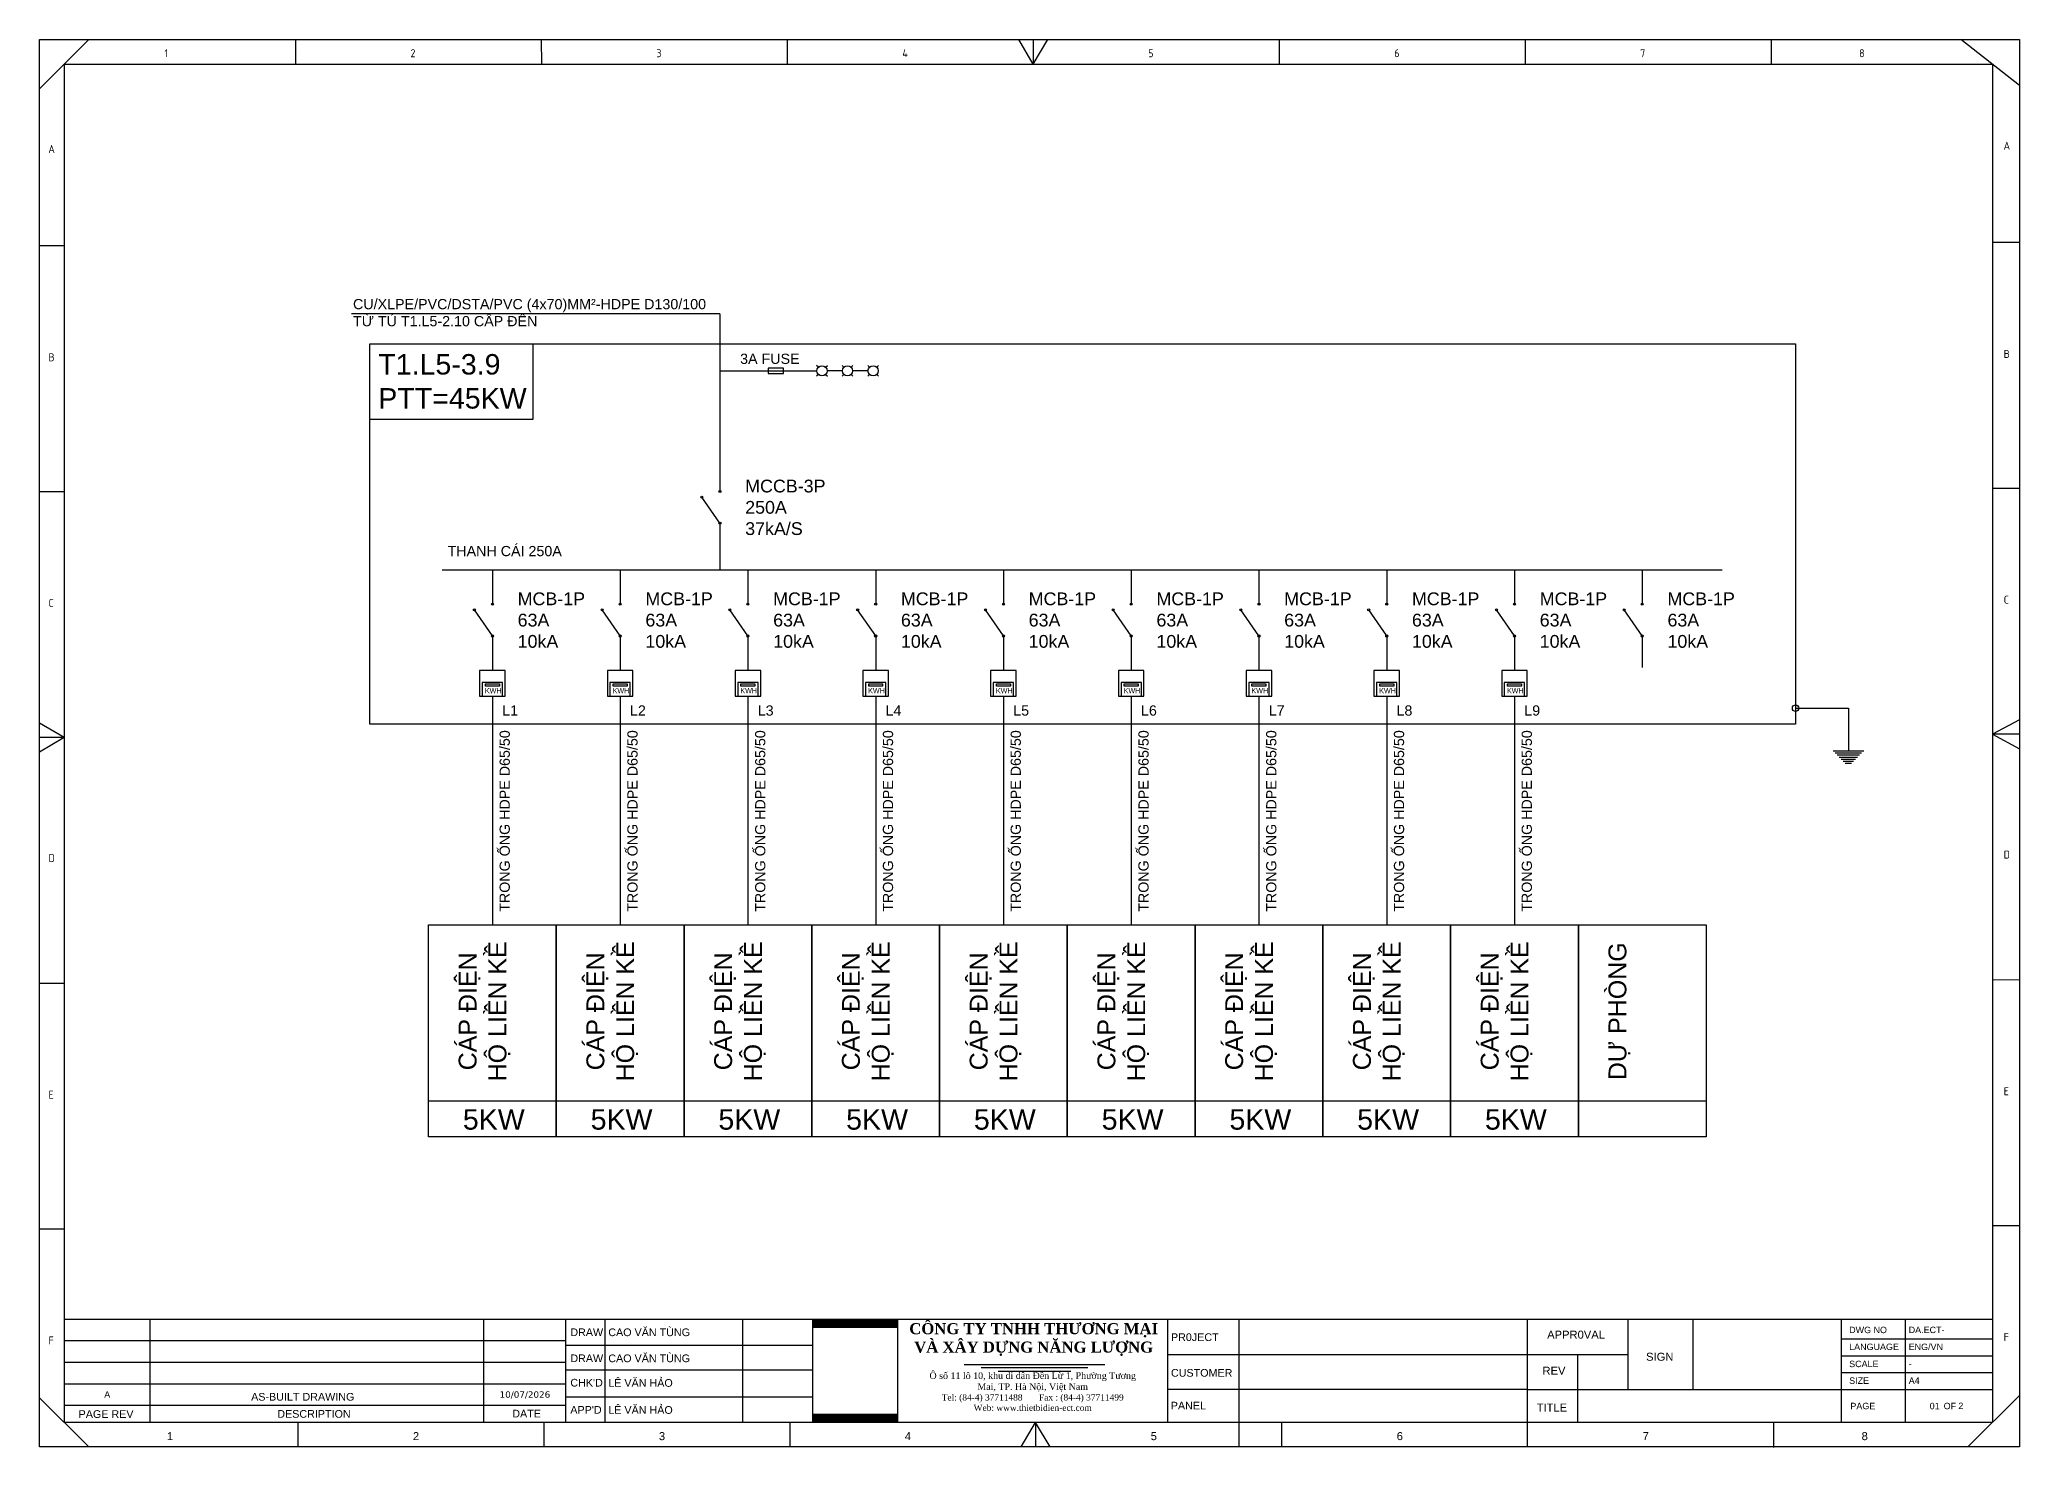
# Model space of a CAD drawing. Header units: millimetres. Extents: x -33730 to 17150, y -76829 to -27437.
# Drawn here: x -20926 to -14999, y -57781 to -53564 of the extents above; entities that cross this region are included whole.
import ezdxf
from ezdxf.enums import TextEntityAlignment as Align

# ---------------------------------------------------------------- set-up
doc = ezdxf.new("R2010")
doc.units = ezdxf.units.MM
doc.header["$LTSCALE"] = 3
doc.layers.add('0 @ 1', color=7, linetype='Continuous')
doc.layers.add('@.VISIBLE', color=7, linetype='Continuous')
doc.styles.add('Annotative', font='arial.ttf')
doc.styles.add('CET-H', font='verdana.ttf', dxfattribs={"height": 4})
doc.styles.add('ROMANS', font='isocp.shx', dxfattribs={"height": 2})
doc.styles.get("Standard").update_dxf_attribs({"font": 'arial.ttf'})

# ---------------------------------------------------------------- blocks, each defined once
blk = doc.blocks.new('DEN BAO PHA_KY HIEU')
for p, q in [((51.78, 11.48), (51.43, 11.83)), ((53.2, 11.48), (53.55, 11.83)), ((56.78, 11.48), (56.43, 11.83)), ((58.2, 11.48), (58.55, 11.83)), ((61.78, 11.48), (61.43, 11.83)), ((63.2, 11.48), (63.55, 11.83)), ((51.78, 10.06), (51.43, 9.71)), ((53.2, 10.06), (53.55, 9.71)), ((56.49, 10.77), (53.49, 10.77)), ((56.78, 10.06), (56.43, 9.71)), ((58.2, 10.06), (58.55, 9.71)), ((61.49, 10.77), (58.49, 10.77)), ((61.78, 10.06), (61.43, 9.71)), ((63.2, 10.06), (63.55, 9.71))]:
    blk.add_line(p, q)
for centre in [(52.49, 10.77), (57.49, 10.77), (62.49, 10.77)]:
    blk.add_circle(centre, 1)
blk = doc.blocks.new('KHUNG TEN CHUAN CET')
at = {"color": 134, "lineweight": 25}
for p, q in [((0, 219.81), (309.02, 219.81)), ((0, 0), (0, 219.81)), ((7.68, 219.81), (0, 212.13)), ((39.92, 219.81), (39.93, 215.97)), ((78.31, 219.81), (78.32, 215.97)), ((116.7, 219.81), (116.7, 215.97)), ((155.09, 215.97), (152.83, 219.81)), ((155.09, 219.81), (155.09, 215.97)), ((155.09, 215.97), (157.36, 219.81)), ((193.47, 219.81), (193.48, 215.97)), ((231.86, 219.81), (231.87, 215.97)), ((270.25, 219.81), (270.26, 215.97)), ((309.02, 212.63), (299.87, 219.81)), ((309.02, 219.81), (309.02, 0)), ((3.85, 215.97), (304.81, 215.97)), ((3.85, 215.97), (3.85, 3.83)), ((304.81, 215.97), (304.81, 3.83)), ((3.85, 187.57), (0, 187.57)), ((309.02, 188.1), (304.81, 188.09)), ((3.85, 149.18), (0, 149.18)), ((309.02, 149.71), (304.81, 149.71)), ((3.85, 110.79), (0, 113.06)), ((309.02, 113.59), (304.81, 111.32)), ((309.02, 111.32), (304.81, 111.32)), ((304.81, 111.32), (309.02, 109.06)), ((3.85, 110.79), (0, 110.79)), ((3.85, 110.79), (0, 108.53)), ((3.85, 72.4), (0, 72.4)), ((309.02, 72.94), (304.81, 72.93)), ((3.85, 34.02), (0, 34.01)), ((308.96, 34.55), (304.81, 34.54)), ((3.85, 19.95), (304.81, 19.95)), ((17.27, 3.85), (17.27, 19.95)), ((88.26, 3.83), (88.26, 19.95)), ((109.76, 3.83), (109.76, 19.95)), ((187.25, 0), (187.25, 19.95)), ((232.25, 0), (232.25, 19.95)), ((247.9, 19.95), (247.9, 8.98)), ((258.12, 8.98), (258.12, 19.95)), ((281.24, 8.98), (281.24, 19.95)), ((291.24, 8.98), (291.24, 19.95)), ((3.85, 16.64), (82.14, 16.64)), ((281.24, 16.9), (304.81, 16.9)), ((3.85, 13.25), (82.14, 13.25)), ((176.12, 14.45), (247.9, 14.45)), ((232.25, 14.45), (247.9, 14.45)), ((240.08, 3.83), (240.08, 14.45)), ((281.24, 14.26), (304.81, 14.26)), ((3.85, 9.87), (82.14, 9.87)), ((281.24, 11.62), (304.81, 11.62)), ((7.68, 0), (0, 7.68)), ((3.85, 6.51), (82.14, 6.51)), ((232.25, 8.98), (176.12, 8.98)), ((232.25, 8.98), (304.81, 8.98)), ((281.24, 3.83), (281.24, 8.98)), ((291.24, 3.83), (291.24, 8.98)), ((309.02, 8.05), (300.98, 0)), ((304.81, 3.83), (3.85, 3.83)), ((40.3, 3.83), (40.31, 0)), ((153.2, 0), (155.47, 3.83)), ((155.46, 3.83), (155.47, 0)), ((157.73, 0), (155.47, 3.83)), ((270.63, 3.83), (270.63, -0.07)), ((309.02, 0), (0, 0))]:
    blk.add_line(p, q, dxfattribs=at)
at = {"color": 134, "lineweight": 25, "ltscale": 50}
for p, q in [((69.36, 3.83), (69.36, 19.95)), ((82.14, 3.83), (82.14, 19.95)), ((120.7, 3.83), (120.7, 19.95)), ((133.95, 3.83), (133.95, 19.95)), ((176.12, 3.83), (176.12, 19.95)), ((82.14, 15.88), (120.7, 15.88)), ((82.14, 12.04), (120.7, 12.04)), ((82.14, 7.82), (120.7, 7.82)), ((78.69, 3.83), (78.69, 0)), ((117.08, 3.83), (117.08, 0)), ((193.85, 3.83), (193.86, 0))]:
    blk.add_line(p, q, dxfattribs=at)
at = {"color": 6}
for p, q in [((144.33, 12.9), (166.25, 12.9)), ((146.99, 12.4), (163.59, 12.4)), ((149.64, 11.85), (160.94, 11.85))]:
    blk.add_line(p, q, dxfattribs=at)
at = {"color": 7, "true_color": 0xffffff, "const_width": 1.35}
for points in [[(120.75, 19.26), (133.91, 19.26)], [(120.75, 4.52), (133.91, 4.52)]]:
    blk.add_lwpolyline(points, dxfattribs=at)
at = {"color": 134, "lineweight": 25, "style": 'ROMANS'}
for s, p in [('1', (19.5, 217.05)), ('2', (57.89, 217.05)), ('3', (96.28, 217.05)), ('4', (134.67, 217.05)), ('5', (173.05, 217.05)), ('6', (211.45, 217.05)), ('7', (249.83, 217.05)), ('8', (284.01, 217.05)), ('A', (1.37, 202.08)), ('A', (306.55, 202.61)), ('B', (1.4, 169.56)), ('B', (306.57, 170.09)), ('C', (306.57, 131.71)), ('C', (1.4, 131.18)), ('D', (306.57, 91.9)), ('D', (1.4, 91.37)), ('E', (1.4, 54.4)), ('E', (306.57, 54.93)), ('F', (1.4, 16.01)), ('F', (306.57, 16.54))]:
    blk.add_text(s, height=1.25, dxfattribs=at).set_placement(p)
at = {"color": 1, "insert": (155.16, 19.34), "char_height": 1.7247, "width": 46.2113, "attachment_point": 2}
blk.add_mtext('{\\fTimes New Roman|b1|i0|c0|p18;CÔNG TY TNHH THƯƠNG MẠI \\PVÀ XÂY DỰNG NĂNG LƯỢNG}', dxfattribs=at)
at = {"color": 3, "insert": (155.01, 11.66), "char_height": 0.99989, "width": 34.762, "attachment_point": 2}
blk.add_mtext('{\\fTimes New Roman|b0|i0|c163|p18;\\H1.029x;Ô số 11 lô 10, khu di dân Đền Lừ 1, Phường \\fTimes New Roman|b0|i0|c0|p18;Tương\\fTimes New Roman|b0|i0|c163|p18; Mai,\\fTimes New Roman|b0|i0|c0|p18; TP. Hà Nội, Việt Nam\\H0.9429x;\\P\\fTimes New Roman|b0|i0|c238|p18;Tel: (84-4) 37711488       Fax : (84-4) 37711499     \\PWeb: www.thietbidien-ect.com\\P\\fTimes New Roman|b0|i0|c0|p18;\\H1.03x;     }', dxfattribs=at)
at = {"style": 'Annotative'}
for tag, p in [('DRAWING_NO', (291.74, 17.78)), ('SCALE', (291.74, 12.47)), ('SIZE', (291.74, 9.86)), ('TOTAL_PAGE', (299.49, 5.93))]:
    blk.add_attdef(tag, p, '', height=1, dxfattribs=at)
for tag, p in [('DRAW_1', (88.76, 17.91)), ('DRAW_2', (88.76, 13.85)), ('CHECKED', (88.76, 10.01)), ('APPROVED', (88.76, 5.79))]:
    blk.add_attdef(tag, text='', height=1.2, dxfattribs=at).set_placement(p, align=Align.MIDDLE_LEFT)
for tag, height, style, p in [('PR0JECT', 1.2, 'Annotative', (209.75, 17.19)), ('CUSTOMER', 1.2, 'Annotative', (209.75, 11.6)), ('REV', 1, 'Annotative', (10.56, 8.19)), ('DATE', 1, 'CET-H', (75.75, 8.19)), ('PR0JECT_N0.', 1.2, 'Annotative', (209.75, 6.47)), ('TEN_BAN_VE', 1.2, 'Annotative', (260.66, 6.41))]:
    blk.add_attdef(tag, text='', height=height, dxfattribs=dict(style=style)).set_placement(p, align=Align.MIDDLE_CENTER)
blk.add_attdef('PAGE', text='', height=1, dxfattribs=at).set_placement((296.57, 5.9), align=Align.RIGHT)
at = {"layer": '0 @ 1', "color": 134, "lineweight": 25, "style": 'Annotative'}
for s, height, p in [('DWG NO', 1, (282.45, 17.78)), ('PR0JECT', 1.2, (176.59, 16.55)), ('APPR0VAL', 1.249, (235.31, 16.92)), ('LANGUAGE ', 1, (282.45, 15.14)), ('ENG/VN', 1, (291.74, 15.14)), ('REV', 1.249, (234.58, 11.29)), ('SIGN', 1.249, (250.75, 13.47)), ('SCALE ', 1, (282.45, 12.47)), ('CUSTOMER', 1.2, (176.59, 10.98)), ('SIZE ', 1, (282.45, 9.86)), ('AS-BUILT DRAWING', 1.2, (33.02, 7.24)), ('PANEL', 1.2, (176.56, 5.86)), ('TITLE ', 1.249, (233.67, 5.53)), ('PAGE ', 1, (282.64, 5.9)), ('OF', 1, (297.2, 5.9)), ('PAGE REV', 1.2, (6.09, 4.54)), ('DESCRIPTION', 1.2, (37.1, 4.57)), ('DATE', 1.2, (73.78, 4.61)), ('1', 1.25, (19.88, 1.07)), ('2', 1.25, (58.27, 1.07)), ('3', 1.25, (96.66, 1.07)), ('4', 1.25, (135.05, 1.07)), ('5', 1.25, (173.43, 1.07)), ('6', 1.25, (211.83, 1.07)), ('7', 1.25, (250.21, 1.07)), ('8', 1.25, (284.39, 1.07))]:
    blk.add_text(s, height=height, dxfattribs=at).set_placement(p)
for s, p in [('DRAW', (82.84, 17.92)), ('DRAW', (82.84, 13.85)), ("CHK'D", (82.84, 10.04)), ("APP'D", (82.84, 5.8))]:
    blk.add_text(s, height=1.2, dxfattribs=at).set_placement(p, align=Align.MIDDLE_LEFT)
blk = doc.blocks.new('*U2421')
ref = blk.add_blockref('KHUNG TEN CHUAN CET', (-20926.1, -57780.1), dxfattribs=dict(xscale=19.18109915809952, yscale=19.18109915809952, zscale=19.18109915809952))
ref.add_attrib('DATE', '10/07/2026', dxfattribs={"layer": '0 @ 1', "height": 19.18, "style": 'CET-H'}).set_placement((-19473.1, -57623), align=Align.MIDDLE_CENTER)
ref.add_attrib('APPROVED', 'LÊ VĂN HẢO', dxfattribs={"layer": '0 @ 1', "height": 23.02, "style": 'Annotative'}).set_placement((-19223.5, -57669.2), align=Align.MIDDLE_LEFT)
ref.add_attrib('CHECKED', 'LÊ VĂN HẢO', dxfattribs={"layer": '0 @ 1', "height": 23.02, "style": 'Annotative'}).set_placement((-19223.5, -57588.2), align=Align.MIDDLE_LEFT)
ref.add_attrib('DRAW_2', 'CAO VĂN TÙNG', dxfattribs={"layer": '0 @ 1', "height": 23.017, "style": 'Annotative'}).set_placement((-19223.5, -57514.5), align=Align.MIDDLE_LEFT)
ref.add_attrib('DRAW_1', 'CAO VĂN TÙNG', dxfattribs={"layer": '0 @ 1', "height": 23.017, "style": 'Annotative'}).set_placement((-19223.5, -57436.5), align=Align.MIDDLE_LEFT)
ref.add_attrib('TOTAL_PAGE', '2', (-15181.5, -57666.5), dxfattribs={"layer": '0 @ 1', "height": 19.2, "style": 'Annotative'})
ref.add_attrib('PAGE', '01', dxfattribs={"layer": '0 @ 1', "height": 19.18, "style": 'Annotative'}).set_placement((-15237.6, -57667), align=Align.RIGHT)
ref.add_attrib('DRAWING_NO', 'DA.ECT-', (-15330.2, -57439), dxfattribs={"layer": '0 @ 1', "height": 19.18, "style": 'Annotative'})
ref.add_attrib('SIZE', 'A4', (-15330.2, -57591), dxfattribs={"layer": '0 @ 1', "height": 19.18, "style": 'Annotative'})
ref.add_attrib('SCALE', '-', (-15330.2, -57540.9), dxfattribs={"layer": '0 @ 1', "height": 19.2, "style": 'Annotative'})
ref.add_attrib('REV', 'A', dxfattribs={"layer": '0 @ 1', "height": 19.2, "style": 'Annotative'}).set_placement((-20723.6, -57623), align=Align.MIDDLE_CENTER)

msp = doc.modelspace()

# ---------------------------------------------------------------- linework, layer by layer
for p, q in [((-18889.2, -54385.91), (-19992.44, -54385.91)), ((-18889.2, -54385.91), (-18889.2, -54854.67)), ((-18889.2, -54556.27), (-18744.46, -54556.27)), ((-18744.46, -54556.27), (-18698.56, -54556.27)), ((-18698.56, -54556.27), (-18598.93, -54556.27)), ((-18889.2, -54854.67), (-18889.2, -54917.75)), ((-18889.2, -55012.83), (-18943.17, -54934.55)), ((-18889.2, -55012.83), (-18889.2, -55107.18)), ((-18889.2, -55107.18), (-18889.2, -55152.54)), ((-19720.51, -55152.54), (-15888.45, -55152.54)), ((-19570.45, -55152.54), (-19570.45, -55255.55)), ((-19187.95, -55152.54), (-19187.95, -55255.55)), ((-18805.45, -55152.54), (-18805.45, -55255.55)), ((-18422.95, -55152.54), (-18422.95, -55255.55)), ((-18040.45, -55152.54), (-18040.45, -55255.55)), ((-17657.95, -55152.54), (-17657.95, -55255.55)), ((-17275.45, -55152.54), (-17275.45, -55255.55)), ((-16892.95, -55152.54), (-16892.95, -55255.55)), ((-16510.45, -55152.54), (-16510.45, -55255.55)), ((-16127.95, -55152.54), (-16127.95, -55255.55)), ((-19570.45, -55350.62), (-19624.43, -55272.35)), ((-19187.95, -55350.62), (-19241.93, -55272.35)), ((-18805.45, -55350.62), (-18859.43, -55272.35)), ((-18422.95, -55350.62), (-18476.93, -55272.35)), ((-18040.45, -55350.62), (-18094.43, -55272.35)), ((-17657.95, -55350.62), (-17711.93, -55272.35)), ((-17275.45, -55350.62), (-17329.43, -55272.35)), ((-16892.95, -55350.62), (-16946.93, -55272.35)), ((-16510.45, -55350.62), (-16564.43, -55272.35)), ((-16127.95, -55350.62), (-16181.93, -55272.35)), ((-19570.45, -55350.62), (-19570.45, -55444.97)), ((-19187.95, -55350.62), (-19187.95, -55444.97)), ((-18805.45, -55350.62), (-18805.45, -55444.97)), ((-18422.95, -55350.62), (-18422.95, -55444.97)), ((-18040.45, -55350.62), (-18040.45, -55444.97)), ((-17657.95, -55350.62), (-17657.95, -55444.97)), ((-17275.45, -55350.62), (-17275.45, -55444.97)), ((-16892.95, -55350.62), (-16892.95, -55444.97)), ((-16510.45, -55350.62), (-16510.45, -55444.97)), ((-16127.95, -55350.62), (-16127.95, -55444.97)), ((-19570.45, -55444.97), (-19570.45, -55454.14)), ((-19187.95, -55444.97), (-19187.95, -55454.14)), ((-18805.45, -55444.97), (-18805.45, -55454.14)), ((-18422.95, -55444.97), (-18422.95, -55454.14)), ((-18040.45, -55444.97), (-18040.45, -55454.14)), ((-17657.95, -55444.97), (-17657.95, -55454.14)), ((-17275.45, -55444.97), (-17275.45, -55454.14)), ((-16892.95, -55444.97), (-16892.95, -55454.14)), ((-16510.45, -55444.97), (-16510.45, -55454.14)), ((-19570.45, -55530.64), (-19570.45, -56216.13)), ((-19187.95, -55530.64), (-19187.95, -56216.13)), ((-18805.45, -55530.64), (-18805.45, -56216.13)), ((-18422.95, -55530.64), (-18422.95, -56216.13)), ((-18040.45, -55530.64), (-18040.45, -56216.13)), ((-17657.95, -55530.64), (-17657.95, -56216.13)), ((-17275.45, -55530.64), (-17275.45, -56216.13)), ((-16892.95, -55530.64), (-16892.95, -56216.13)), ((-16510.45, -55530.64), (-16510.45, -56216.13)), ((-15668.75, -55566.54), (-15510.88, -55566.54)), ((-15510.88, -55566.54), (-15510.88, -55694.84)), ((-15556.78, -55694.84), (-15464.98, -55694.84)), ((-15550.66, -55700.96), (-15471.1, -55700.96)), ((-15544.54, -55707.08), (-15477.22, -55707.08)), ((-15538.42, -55713.2), (-15483.34, -55713.2)), ((-15532.3, -55719.32), (-15489.46, -55719.32)), ((-15526.18, -55725.44), (-15495.58, -55725.44)), ((-15520.06, -55731.56), (-15501.7, -55731.56)), ((-19761.7, -56743.03), (-19379.2, -56743.03)), ((-19379.2, -56743.03), (-18996.7, -56743.03)), ((-18996.7, -56743.03), (-18614.2, -56743.03)), ((-18614.2, -56743.03), (-18231.7, -56743.03)), ((-18231.7, -56743.03), (-17849.2, -56743.03)), ((-17849.2, -56743.03), (-17466.7, -56743.03)), ((-17466.7, -56743.03), (-17084.2, -56743.03)), ((-17084.2, -56743.03), (-16701.7, -56743.03)), ((-16701.7, -56743.03), (-16319.2, -56743.03)), ((-16319.2, -56743.03), (-15936.7, -56743.03))]:
    msp.add_line(p, q)
for points in [[(-19937.21, -54475.86), (-15668.75, -54475.86), (-15668.75, -55614.74), (-19937.21, -55614.74)], [(-19937.21, -54475.86), (-19449.84, -54475.86), (-19449.84, -54701.84), (-19937.21, -54701.84)], [(-18744.46, -54563.92), (-18698.56, -54563.92), (-18698.56, -54548.62), (-18744.46, -54548.62)], [(-19608.7, -55530.64), (-19532.2, -55530.64), (-19532.2, -55454.14), (-19608.7, -55454.14)], [(-19226.2, -55530.64), (-19149.7, -55530.64), (-19149.7, -55454.14), (-19226.2, -55454.14)], [(-18843.7, -55530.64), (-18767.2, -55530.64), (-18767.2, -55454.14), (-18843.7, -55454.14)], [(-18461.2, -55530.64), (-18384.7, -55530.64), (-18384.7, -55454.14), (-18461.2, -55454.14)], [(-18078.7, -55530.64), (-18002.2, -55530.64), (-18002.2, -55454.14), (-18078.7, -55454.14)], [(-17696.2, -55530.64), (-17619.7, -55530.64), (-17619.7, -55454.14), (-17696.2, -55454.14)], [(-17313.7, -55530.64), (-17237.2, -55530.64), (-17237.2, -55454.14), (-17313.7, -55454.14)], [(-16931.2, -55530.64), (-16854.7, -55530.64), (-16854.7, -55454.14), (-16931.2, -55454.14)], [(-16548.7, -55530.64), (-16472.2, -55530.64), (-16472.2, -55454.14), (-16548.7, -55454.14)], [(-19600.88, -55530.64), (-19540.03, -55530.64), (-19540.03, -55489.72), (-19600.88, -55489.72)], [(-19591.35, -55494.05), (-19549.56, -55494.05), (-19549.56, -55501.24), (-19591.35, -55501.24)], [(-19218.38, -55530.64), (-19157.53, -55530.64), (-19157.53, -55489.72), (-19218.38, -55489.72)], [(-19208.85, -55494.05), (-19167.06, -55494.05), (-19167.06, -55501.24), (-19208.85, -55501.24)], [(-18835.88, -55530.64), (-18775.03, -55530.64), (-18775.03, -55489.72), (-18835.88, -55489.72)], [(-18826.35, -55494.05), (-18784.56, -55494.05), (-18784.56, -55501.24), (-18826.35, -55501.24)], [(-18453.38, -55530.64), (-18392.53, -55530.64), (-18392.53, -55489.72), (-18453.38, -55489.72)], [(-18443.85, -55494.05), (-18402.06, -55494.05), (-18402.06, -55501.24), (-18443.85, -55501.24)], [(-18070.88, -55530.64), (-18010.03, -55530.64), (-18010.03, -55489.72), (-18070.88, -55489.72)], [(-18061.35, -55494.05), (-18019.56, -55494.05), (-18019.56, -55501.24), (-18061.35, -55501.24)], [(-17688.38, -55530.64), (-17627.53, -55530.64), (-17627.53, -55489.72), (-17688.38, -55489.72)], [(-17678.85, -55494.05), (-17637.06, -55494.05), (-17637.06, -55501.24), (-17678.85, -55501.24)], [(-17305.88, -55530.64), (-17245.03, -55530.64), (-17245.03, -55489.72), (-17305.88, -55489.72)], [(-17296.35, -55494.05), (-17254.56, -55494.05), (-17254.56, -55501.24), (-17296.35, -55501.24)], [(-16923.38, -55530.64), (-16862.53, -55530.64), (-16862.53, -55489.72), (-16923.38, -55489.72)], [(-16913.85, -55494.05), (-16872.06, -55494.05), (-16872.06, -55501.24), (-16913.85, -55501.24)], [(-16540.88, -55530.64), (-16480.03, -55530.64), (-16480.03, -55489.72), (-16540.88, -55489.72)], [(-16531.35, -55494.05), (-16489.56, -55494.05), (-16489.56, -55501.24), (-16531.35, -55501.24)], [(-19761.7, -56216.13), (-19379.2, -56216.13), (-19379.2, -56850.92), (-19761.7, -56850.92)], [(-19379.2, -56216.13), (-18996.7, -56216.13), (-18996.7, -56850.92), (-19379.2, -56850.92)], [(-18996.7, -56216.13), (-18614.2, -56216.13), (-18614.2, -56850.92), (-18996.7, -56850.92)], [(-18614.2, -56216.13), (-18231.7, -56216.13), (-18231.7, -56850.92), (-18614.2, -56850.92)], [(-18231.7, -56216.13), (-17849.2, -56216.13), (-17849.2, -56850.92), (-18231.7, -56850.92)], [(-17849.2, -56216.13), (-17466.7, -56216.13), (-17466.7, -56850.92), (-17849.2, -56850.92)], [(-17466.7, -56216.13), (-17084.2, -56216.13), (-17084.2, -56850.92), (-17466.7, -56850.92)], [(-17084.2, -56216.13), (-16701.7, -56216.13), (-16701.7, -56850.92), (-17084.2, -56850.92)], [(-16701.7, -56216.13), (-16319.2, -56216.13), (-16319.2, -56850.92), (-16701.7, -56850.92)], [(-16319.2, -56216.13), (-15936.7, -56216.13), (-15936.7, -56850.92), (-16319.2, -56850.92)]]:
    msp.add_lwpolyline(points, close=True)
for centre, radius in [((-18943.17, -54934.55), 3.06), ((-18889.2, -54917.75), 3.06), ((-18889.2, -55012.83), 3.06), ((-19624.43, -55272.35), 3.06), ((-19570.45, -55255.55), 3.06), ((-19241.93, -55272.35), 3.06), ((-19187.95, -55255.55), 3.06), ((-18859.43, -55272.35), 3.06), ((-18805.45, -55255.55), 3.06), ((-18476.93, -55272.35), 3.06), ((-18422.95, -55255.55), 3.06), ((-18094.43, -55272.35), 3.06), ((-18040.45, -55255.55), 3.06), ((-17711.93, -55272.35), 3.06), ((-17657.95, -55255.55), 3.06), ((-17329.43, -55272.35), 3.06), ((-17275.45, -55255.55), 3.06), ((-16946.93, -55272.35), 3.06), ((-16892.95, -55255.55), 3.06), ((-16564.43, -55272.35), 3.06), ((-16510.45, -55255.55), 3.06), ((-16181.93, -55272.35), 3.06), ((-16127.95, -55255.55), 3.06), ((-19570.45, -55350.62), 3.06), ((-19187.95, -55350.62), 3.06), ((-18805.45, -55350.62), 3.06), ((-18422.95, -55350.62), 3.06), ((-18040.45, -55350.62), 3.06), ((-17657.95, -55350.62), 3.06), ((-17275.45, -55350.62), 3.06), ((-16892.95, -55350.62), 3.06), ((-16510.45, -55350.62), 3.06), ((-16127.95, -55350.62), 3.06), ((-15668.75, -55566.54), 9.8)]:
    msp.add_circle(centre, radius)

# ---------------------------------------------------------------- block references
at = {"xscale": 15.3, "yscale": 15.3, "zscale": 15.3}
msp.add_blockref('DEN BAO PHA_KY HIEU', (-19386.76, -54721.03), dxfattribs=at)
at = {"layer": '@.VISIBLE'}
msp.add_blockref('*U2421', (0, 0), dxfattribs=at)

# ---------------------------------------------------------------- texts
at = {"attachment_point": 1}
for s, width, insert, char_height in [('CU/XLPE/PVC/DSTA/PVC (4x70)MM²-HDPE D130/100\\PTỪ TỦ T1.L5-2.10 CẤP ĐẾN', 1198.542, (-19987.77, -54341.19), 30.6), ('T1.L5-3.9\\PPTT=45KW', 1198.542, (-19912.1, -54506.15), 61.2), ('3A FUSE', 1198.542, (-18828.78, -54504.95), 30.6), ('MCCB-3P\\P250A\\P37kA/S', 509.7292, (-18813.64, -54882.33), 38.25), ('THANH CÁI 250A', 1198.542, (-19704.67, -55080.94), 30.6), ('MCB-1P\\P63A\\P10kA', 509.7292, (-19494.89, -55220.12), 38.25), ('MCB-1P\\P63A\\P10kA', 509.7292, (-19112.39, -55220.12), 38.25), ('MCB-1P\\P63A\\P10kA', 509.7292, (-18729.89, -55220.12), 38.25), ('MCB-1P\\P63A\\P10kA', 509.7292, (-18347.39, -55220.12), 38.25), ('MCB-1P\\P63A\\P10kA', 509.7292, (-17964.89, -55220.12), 38.25), ('MCB-1P\\P63A\\P10kA', 509.7292, (-17582.39, -55220.12), 38.25), ('MCB-1P\\P63A\\P10kA', 509.7292, (-17199.89, -55220.12), 38.25), ('MCB-1P\\P63A\\P10kA', 509.7292, (-16817.39, -55220.12), 38.25), ('MCB-1P\\P63A\\P10kA', 509.7292, (-16434.89, -55220.12), 38.25), ('MCB-1P\\P63A\\P10kA', 509.7292, (-16052.39, -55220.12), 38.25), ('KWH', 509.7292, (-19592.99, -55506.73), 15.3), ('KWH', 509.7292, (-19210.49, -55506.73), 15.3), ('KWH', 509.7292, (-18827.99, -55506.73), 15.3), ('KWH', 509.7292, (-18445.49, -55506.73), 15.3), ('KWH', 509.7292, (-18062.99, -55506.73), 15.3), ('KWH', 509.7292, (-17680.49, -55506.73), 15.3), ('KWH', 509.7292, (-17297.99, -55506.73), 15.3), ('KWH', 509.7292, (-16915.49, -55506.73), 15.3), ('KWH', 509.7292, (-16532.99, -55506.73), 15.3), ('L1', 1198.542, (-19541.13, -55558.52), 30.6), ('L2', 1198.542, (-19158.63, -55558.52), 30.6), ('L3', 1198.542, (-18776.13, -55558.52), 30.6), ('L4', 1198.542, (-18393.63, -55558.52), 30.6), ('L5', 1198.542, (-18011.13, -55558.52), 30.6), ('L6', 1198.542, (-17628.63, -55558.52), 30.6), ('L7', 1198.542, (-17246.13, -55558.52), 30.6), ('L8', 1198.542, (-16863.63, -55558.52), 30.6), ('L9', 1198.542, (-16481.13, -55558.52), 30.6), ('\\pi508.89037;5KW', 1198.542, (-20167.77, -56768.26), 61.2), ('\\pi508.89037;5KW', 1198.542, (-19785.27, -56768.26), 61.2), ('\\pi508.89037;5KW', 1198.542, (-19402.77, -56768.26), 61.2), ('\\pi508.89037;5KW', 1198.542, (-19020.27, -56768.26), 61.2), ('\\pi508.89037;5KW', 1198.542, (-18637.77, -56768.26), 61.2), ('\\pi508.89037;5KW', 1198.542, (-18255.27, -56768.26), 61.2), ('\\pi508.89037;5KW', 1198.542, (-17872.77, -56768.26), 61.2), ('\\pi508.89037;5KW', 1198.542, (-17490.27, -56768.26), 61.2), ('\\pi508.89037;5KW', 1198.542, (-17107.77, -56768.26), 61.2)]:
    msp.add_mtext_dynamic_manual_height_columns(s, width=width, gutter_width=15.3, heights=[0], dxfattribs=dict(at, insert=insert, char_height=char_height))
at = {"attachment_point": 1, "rotation": 90}
for s, insert, char_height in [('TRONG ỐNG HDPE D65/50', (-19548.91, -56176.88), 30.6), ('TRONG ỐNG HDPE D65/50', (-19166.41, -56176.88), 30.6), ('TRONG ỐNG HDPE D65/50', (-18783.91, -56176.88), 30.6), ('TRONG ỐNG HDPE D65/50', (-18401.41, -56176.88), 30.6), ('TRONG ỐNG HDPE D65/50', (-18018.91, -56176.88), 30.6), ('TRONG ỐNG HDPE D65/50', (-17636.41, -56176.88), 30.6), ('TRONG ỐNG HDPE D65/50', (-17253.91, -56176.88), 30.6), ('TRONG ỐNG HDPE D65/50', (-16871.41, -56176.88), 30.6), ('TRONG ỐNG HDPE D65/50', (-16488.91, -56176.88), 30.6), ('\\pi427.53476;CÁP ĐIỆN\\P\\pi394.33083;HỘ LIỀN KỀ', (-19671.47, -57079.24), 53.55), ('\\pi427.53476;CÁP ĐIỆN\\P\\pi394.33083;HỘ LIỀN KỀ', (-19288.97, -57079.24), 53.55), ('\\pi427.53476;CÁP ĐIỆN\\P\\pi394.33083;HỘ LIỀN KỀ', (-18906.47, -57079.24), 53.55), ('\\pi427.53476;CÁP ĐIỆN\\P\\pi394.33083;HỘ LIỀN KỀ', (-18523.97, -57079.24), 53.55), ('\\pi427.53476;CÁP ĐIỆN\\P\\pi394.33083;HỘ LIỀN KỀ', (-18141.47, -57079.24), 53.55), ('\\pi427.53476;CÁP ĐIỆN\\P\\pi394.33083;HỘ LIỀN KỀ', (-17758.97, -57079.24), 53.55), ('\\pi427.53476;CÁP ĐIỆN\\P\\pi394.33083;HỘ LIỀN KỀ', (-17376.47, -57079.24), 53.55), ('\\pi427.53476;CÁP ĐIỆN\\P\\pi394.33083;HỘ LIỀN KỀ', (-16993.97, -57079.24), 53.55), ('\\pi427.53476;CÁP ĐIỆN\\P\\pi394.33083;HỘ LIỀN KỀ', (-16611.47, -57079.24), 53.55), ('\\pi397.98363;DỰ PHÒNG', (-16228.97, -57079.24), 53.55)]:
    msp.add_mtext_dynamic_manual_height_columns(s, width=1198.542, gutter_width=15.3, heights=[0], dxfattribs=dict(at, insert=insert, char_height=char_height))

doc.saveas('drawing.dxf')
